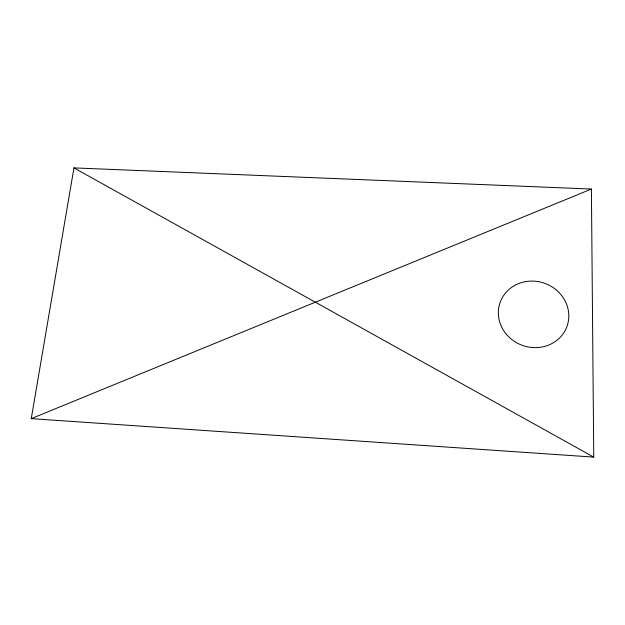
<?xml version="1.0" encoding="UTF-8"?>
<svg xmlns="http://www.w3.org/2000/svg" width="625" height="625" viewBox="0 0 625 625"><rect width="100%" height="100%" fill="white"/><g stroke="black" fill="none" stroke-linecap="round" stroke-linejoin="round"><path stroke-width="0.94" d="M31.25 418.641L73.953 167.891L591.406 189.047L593.75 457.109L31.25 418.641L591.406 189.047M73.953 167.891L593.75 457.109M506.375 334.273A35.516 32.969 19.7 0 0 566.578 327.469A35.516 32.969 19.7 0 0 527.766 281.32A35.516 32.969 19.7 0 0 506.375 334.273"/></g></svg>
